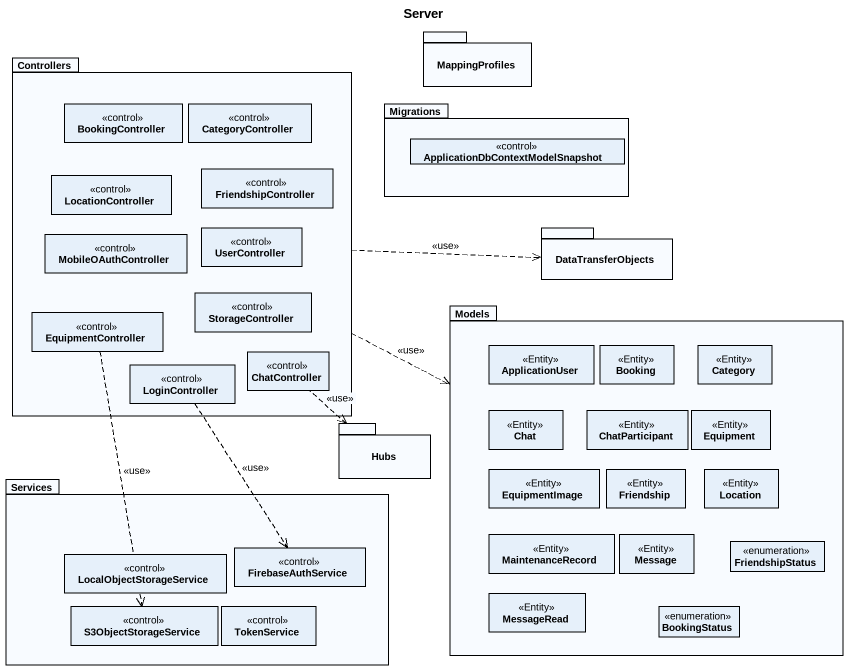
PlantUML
@startuml
title Server
hide circle
hide empty members
package Controllers {
  class BookingController <<control>>
  class CategoryController <<control>>
  class LocationController <<control>>
  class FriendshipController <<control>>
  class UserController <<control>>
  class MobileOAuthController <<control>>
  class EquipmentController <<control>>
  class StorageController <<control>>
  class ChatController <<control>>
  class LoginController <<control>>
}
package MappingProfiles {
}
package Migrations {
  class "ApplicationDbContextModelSnapshot" as ApplicationDbContextModelSna <<control>>
}
package DataTransferObjects {
}
package Models {
  class ApplicationUser <<Entity>>
  class Booking <<Entity>>
  class Category <<Entity>>
  class Chat <<Entity>>
  class ChatParticipant <<Entity>>
  class Equipment <<Entity>>
  class EquipmentImage <<Entity>>
  class Friendship <<Entity>>
  class Location <<Entity>>
  class MaintenanceRecord <<Entity>>
  class Message <<Entity>>
  enum FriendshipStatus
  class MessageRead <<Entity>>
  enum BookingStatus
}
package Hubs {
}
package Services {
  class LocalObjectStorageService <<control>>
  class FirebaseAuthService <<control>>
  class S3ObjectStorageService <<control>>
  class TokenService <<control>>
}
Controllers .right.> DataTransferObjects : <<use>>
Controllers .right.> Models : <<use>>
EquipmentController ..> S3ObjectStorageService : <<use>>
ChatController ..> Hubs : <<use>>
LoginController ..> FirebaseAuthService : <<use>>
@enduml
